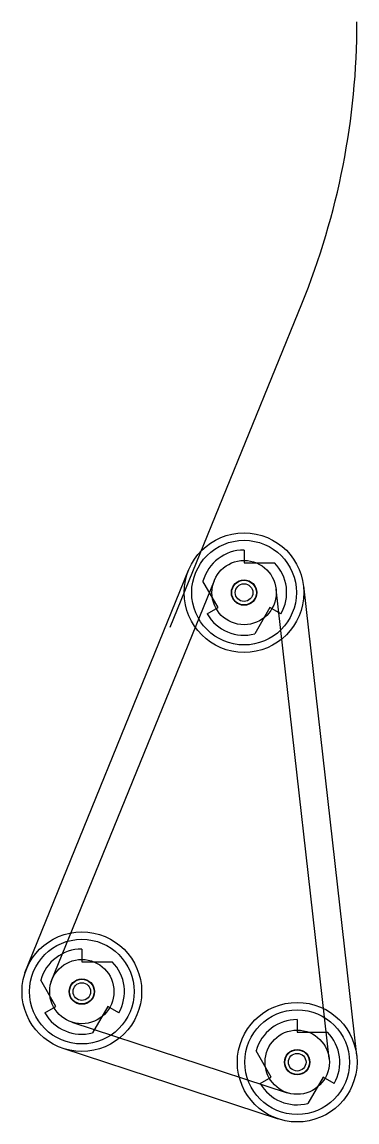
# Model space of a CAD drawing. Extents: x 15.64 to 17.88, y 15.92 to 23.28.
import ezdxf

# ---------------------------------------------------------------- set-up
doc = ezdxf.new("R2010")
doc.units = 0
doc.header["$LTSCALE"] = 5
doc.header["$MEASUREMENT"] = 0
for name, color, linetype in [('Z0_BOTCOMP', 4, 'Continuous'), ('Z0_CUT500', 4, 'Continuous'), ('Z0_RUBBER', 2, 'Continuous'), ('Z0_TOPCOMP', 6, 'Continuous')]:
    doc.layers.add(name, color=color, linetype=linetype)

msp = doc.modelspace()

# ---------------------------------------------------------------- linework, layer by layer
at = {"layer": 'Z0_BOTCOMP', "color": 4, "linetype": 'Continuous', "lineweight": 25}
for p, q in [((17.1199, 19.7485), (17.1199, 19.6635)), ((17.1199, 19.6635), (17.3229, 19.6635)), ((16.9466, 19.3635), (16.8451, 19.5393)), ((16.873, 19.321), (16.9466, 19.3635)), ((17.2931, 19.3635), (17.1915, 19.1876)), ((17.3667, 19.321), (17.2931, 19.3635)), ((16.0352, 17.08), (16.0352, 16.995)), ((16.0352, 16.995), (16.2382, 16.995)), ((15.862, 16.695), (15.7605, 16.8709)), ((15.7884, 16.6525), (15.862, 16.695)), ((16.2084, 16.695), (16.1069, 16.5192)), ((16.282, 16.6525), (16.2084, 16.695)), ((17.4751, 16.6081), (17.4751, 16.5231)), ((17.4751, 16.5231), (17.6781, 16.5231)), ((17.3018, 16.2231), (17.2003, 16.3989)), ((17.2282, 16.1806), (17.3018, 16.2231)), ((17.6483, 16.2231), (17.5467, 16.0472)), ((17.7219, 16.1806), (17.6483, 16.2231))]:
    msp.add_line(p, q, dxfattribs=at)
for centre, radius in [((17.1199, 19.4635), 0.085), ((17.1199, 19.4635), 0.059), ((16.0352, 16.795), 0.085), ((16.0352, 16.795), 0.059), ((17.4751, 16.3231), 0.085), ((17.4751, 16.3231), 0.059)]:
    msp.add_circle(centre, radius, dxfattribs=at)
for centre, start, end in [((17.1199, 19.4635), 90, 164.56793), ((17.1199, 19.4635), -30, 44.56793), ((17.1199, 19.4635), -150, -75.43207), ((16.0352, 16.795), 90, 164.56793), ((16.0352, 16.795), -30, 44.56793), ((16.0352, 16.795), -150, -75.43207), ((17.4751, 16.3231), 90, 164.56793), ((17.4751, 16.3231), -30, 44.56793), ((17.4751, 16.3231), -150, -75.43207)]:
    msp.add_arc(centre, 0.285, start, end, dxfattribs=at)
at = {"layer": 'Z0_CUT500', "color": 5, "linetype": 'Continuous', "lineweight": 25}
for centre in [(17.1199, 19.4635), (16.0352, 16.795), (17.4751, 16.3231)]:
    msp.add_circle(centre, 0.0825, dxfattribs=at)
at = {"layer": 'Z0_RUBBER', "color": 2, "linetype": 'Continuous', "lineweight": 25}
for p, q in [((15.6551, 16.9196), (16.7492, 19.614)), ((15.8309, 16.862), (16.9212, 19.5442)), ((17.5173, 19.5084), (17.8725, 16.368)), ((17.6887, 16.3472), (17.3335, 19.4876)), ((15.9682, 16.5907), (17.4081, 16.1187)), ((17.3505, 15.943), (15.9106, 16.4149))]:
    msp.add_line(p, q, dxfattribs=at)
for centre, radius in [((17.1199, 19.4635), 0.4), ((17.1199, 19.4635), 0.215), ((16.0352, 16.795), 0.4), ((16.0352, 16.795), 0.215), ((17.4751, 16.3231), 0.4), ((17.4751, 16.3231), 0.215)]:
    msp.add_circle(centre, radius, dxfattribs=at)
at = {"layer": 'Z0_TOPCOMP', "color": 6, "linetype": 'Continuous', "lineweight": 25}
msp.add_line((16.6259, 19.2327), (17.506, 21.3945), dxfattribs=at)
for centre in [(17.1199, 19.4635), (16.0352, 16.795), (17.4751, 16.3231)]:
    msp.add_circle(centre, 0.35, dxfattribs=at)
msp.add_arc((12.875, 23.2798), 5, -22.15097, 0, dxfattribs=at)

doc.saveas('drawing.dxf')
